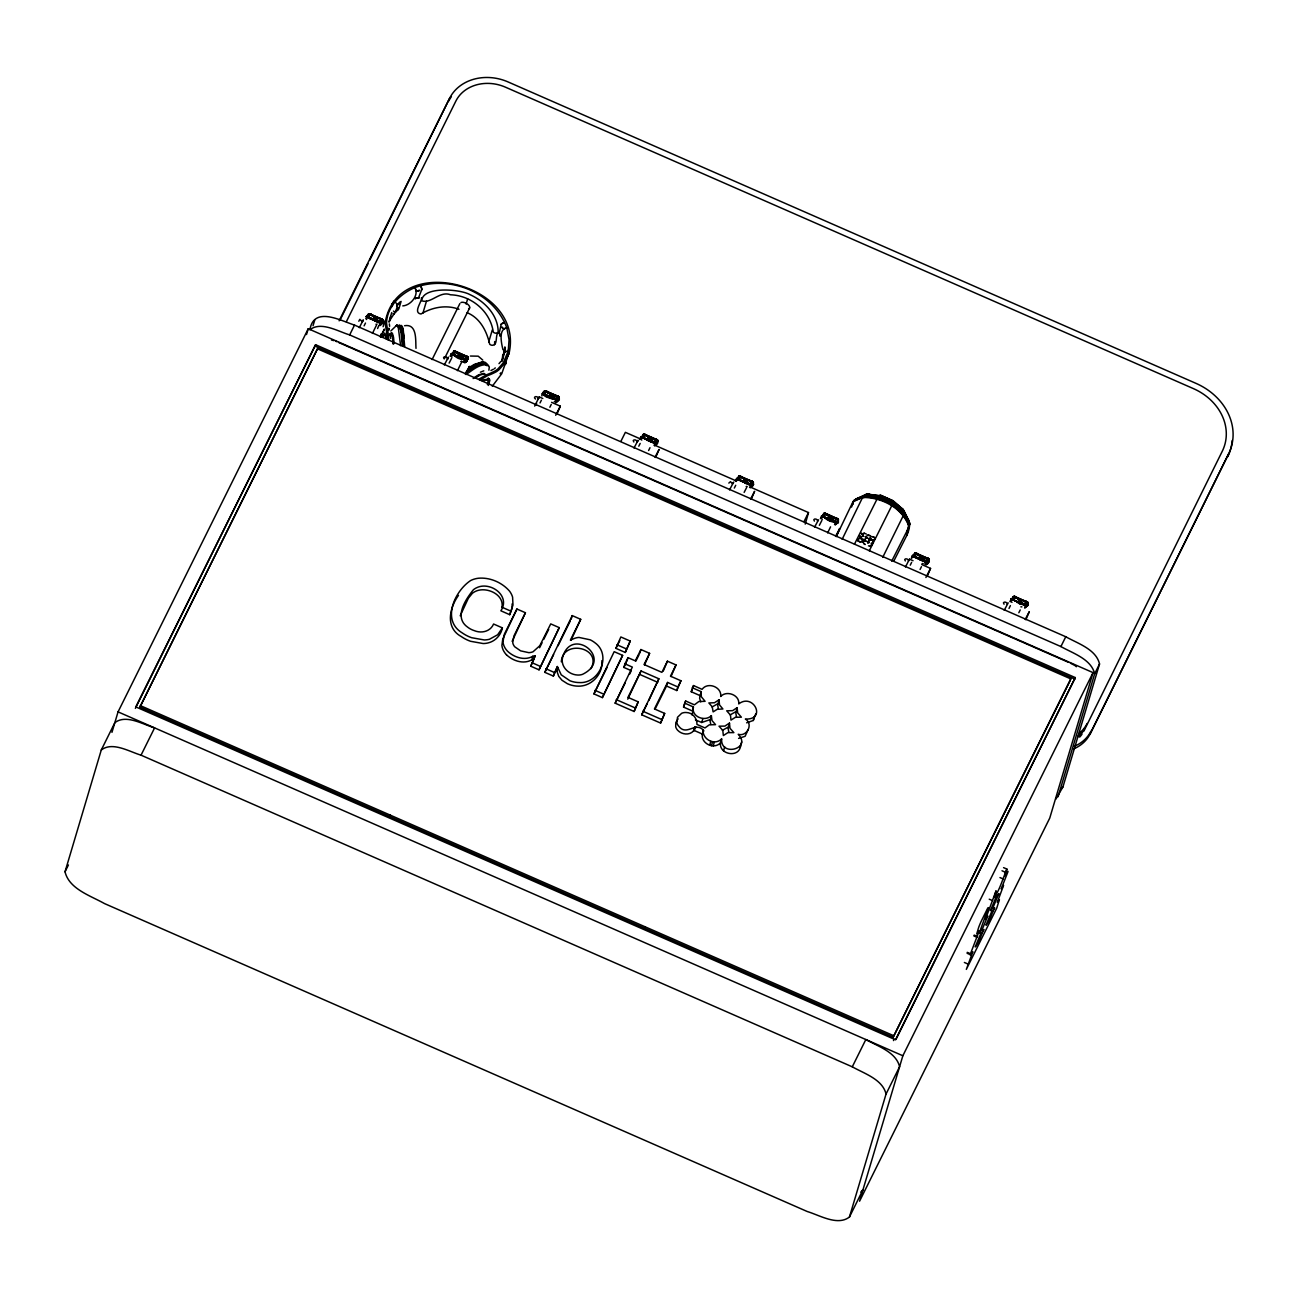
<?xml version="1.0" encoding="UTF-8"?>
<svg xmlns="http://www.w3.org/2000/svg" width="1298" height="1298" viewBox="0 0 1298 1298"><rect width="100%" height="100%" fill="white"/><g stroke="black" fill="none" stroke-linecap="round" stroke-linejoin="round"><path stroke-width="1.5" d="M862.683 534.387C858.773 532.375 863.3 534.159 863.332 536.139M502.975 349.714C501.742 344.635 497.897 329.14 506.82 327.891L509.059 339.833L508.183 351.742M862.651 541.672L863.543 542.953A1.72 1.46 18 0 0 863.803 543.57M893.803 561.077L906.393 536.252C909.379 530.168 912.04 521.244 905.582 516.426M869.287 550.839L891.856 505.522L893.056 500.72L881.018 495.365L878.292 496.566L854.457 544.219M465.885 355.83L467.183 356.934L463.435 359.53L466.209 360.033L468.205 357.81L467.686 356.982A2.044 1.509 -52.4 0 0 466.874 356.398L466.339 356.058A1.931 0.86 -60.7 0 1 466.582 356.123M882.721 557.377L904.317 513.57L902.678 509.059L893.056 500.72L891.126 501.661M379.194 322.634L378.773 321.953A2.044 0.86 -73.6 0 1 379.178 322.618L381.19 322.78L366.409 316.306L367.204 317.312A2.044 1.33 -55.8 0 1 368.21 317.053L370.774 314.343L381.434 318.983A2.012 1.103 -58.5 0 1 382.034 319.243L382.196 319.535A2.044 1.979 34.2 0 1 383.153 320.541L382.001 323.656M554.733 399.492L553.824 398.502L556.436 399.995M703.727 730.888C697.367 741.028 712.764 751.023 720.455 742.878L721.623 738.935C714.354 746.155 702.169 739.016 703.078 729.898C695.274 721.72 686.447 736.258 678.886 726.377A9.102 7.723 16.6 0 1 676.875 722.808L677.507 717.275L681.628 713.316A9.037 7.658 16.6 0 1 686.139 712.505C692.532 712.553 697.188 718.2 696.977 724.446L704.96 727.935L709.292 724.836L715.523 724.657L711.985 720.52L711.353 715.652C704.879 722.175 690.974 716.61 693.392 706.956L684.727 703.159L685.652 701.001L694.414 704.83L698.778 701.553L705.074 701.309L701.326 696.718L701.066 691.607L692.402 687.794L693.505 685.571L702.088 689.335C707.605 681.564 721.899 686.869 720.731 696.474C726.474 690.017 739.876 694.998 738.74 703.905C753.424 692.597 766.923 720.001 745.36 719.043C753.651 723.943 746.999 737.037 738.205 734.295C752.11 748.638 720.439 757.269 721.623 738.935M748.946 483.976L749.611 484.138A2.044 1.298 -78.4 0 1 750.114 485.03L736.664 478.54A2.044 1.979 34.2 0 1 737.962 478.654L740.541 476.382L750.861 480.828M925.344 561.953L912.526 555.82M498.172 332.515L495.787 333.197A3.634 3.083 16.6 0 1 493.289 332.093C490.401 311.52 471.612 295.457 450.552 294.792C439.908 290.428 430.822 304.219 421.736 300.763C422.645 285.885 460.319 289.178 469.795 294.549C484.641 301.25 498.464 315.317 498.172 332.515C495.009 335.209 498.156 345.641 492.185 345.3A3.634 3.083 16.6 0 1 489.687 344.197C486.799 331.444 480.341 318.14 467.134 312.688M494.57 344.619L494.7 341.552M512.142 607.075L512.126 603.911M871.834 536.674L870.861 536.545A1.785 1.509 18 0 0 870.487 535.993L866.934 535.003M378.789 322.504L367.805 317.686M654.598 443.17C650.898 441.758 657.405 442.959 656.885 439.973A2.044 1.996 9.8 0 1 657.875 440.817L657.323 440.087A2.044 1.509 -52.4 0 0 656.545 439.519L645.09 434.587A2.044 1.298 -78.4 0 0 644.392 434.424L643.776 434.311M749.011 484.722L739.552 479.903M834.517 524.376C836.675 521.764 831.401 521.699 837.437 519.086A2.044 1.996 9.8 0 1 838.427 519.93L838.086 519.378A2.044 1.671 -48 0 0 837.226 518.729L836.756 518.405A1.931 0.86 -60.7 0 0 836.561 518.291L827.264 514.17M924.939 561.807L915.106 557.572L913.906 555.966A2.044 1.898 -32.3 0 0 912.624 555.966L915.544 553.321A2.044 1.476 -81.5 0 1 916.485 553.467L917.329 553.662M101.276 750.001C112.439 741.32 129.2 751.607 141.044 755.176L154.592 727.886C142.731 724.316 125.987 714.03 114.824 722.71L101.276 750.001L65.03 871.785C69.086 889 90.503 895.685 104.489 903.57L807.291 1211.537C819.849 1215.317 837.599 1226.221 849.444 1217.021L862.992 1189.731L860.785 1192.132M865.36 536.804A1.963 1.671 18 0 0 866.139 536.545L866.642 536.983A1.931 1.639 18 0 0 867.032 537.664L866.675 536.837M869.725 540.065A1.947 1.655 18 0 1 870.504 539.822L871.526 539.741L870.536 539.676A1.947 1.655 18 0 0 869.757 539.919L869.287 539.481M849.444 1217.021L886.047 1094.036C882.575 1079.303 864.257 1073.576 852.283 1066.826L141.044 755.176M1058.065 796.761L1094.668 673.776C1091.18 659.043 1072.862 653.316 1060.904 646.566L349.665 334.916C337.805 331.347 321.06 321.06 309.898 329.741C313.856 305.695 341.049 320.817 354.532 325.1L1065.772 636.75C1077.746 643.5 1096.064 649.211 1099.536 663.959L1062.932 786.945L1055.858 799.162M748.119 729.638L745.117 736.291L738.594 738.416M417.372 297.826L415.23 298.702M868.589 538.702L869.287 538.54A1.915 1.623 18 0 0 870.082 538.297L870.487 538.216A1.947 1.655 18 0 0 870.844 539.076L871.493 539.887M388.865 329.14L388.751 330.033M388.913 329.238C389.53 326.561 388.865 332.872 388.816 328.183M362.337 321.726L359.789 319.357L358.832 321.255M447.356 358.978C447.891 356.058 441.596 355.977 444.192 358.897M538.264 398.811C538.638 395.387 531.92 396.344 535.522 399.054M637.026 442.083C637.561 439.162 631.25 439.081 633.846 442.001M732.559 483.943L730.514 481.655L728.827 483.083M817.578 521.196C818.113 518.291 811.818 518.194 814.414 521.115M908.486 561.028C909.022 558.124 902.727 558.026 905.323 560.947M1007.248 604.316C1007.783 601.396 1001.472 601.299 1004.068 604.219M398.259 309.216L397.999 307.869M398.308 309.038L397.61 309.962M400.384 302.061L396.604 305.874M504.808 348.124L504.776 348.61M502.277 359.871L502.699 355.214L504.176 354.322M504.305 353.056L504.857 347.913M508.199 353.381L508.54 349.519M502.164 360.227L504.938 346.923L504.403 352.699L505.555 351.336L509.368 351.888C523.272 283.743 397.269 250.968 385.165 322.715A74.262 10.692 -86.8 0 0 386.544 331.347L387.356 339.605M729.46 723.1L730.011 728.292L733.857 732.624L727.918 732.624L723.359 735.544L722.791 730.401L719.027 726.182L724.884 726.101L729.46 723.1L728.162 728.438L728.827 732.218M719.043 699.784L719.514 704.911L722.889 708.968L717.145 709.341L713.121 711.888L712.229 706.826L708.87 702.948L714.5 702.737L719.043 699.784L717.729 705.122L718.346 708.854M711.353 715.652L710.055 720.909L710.817 724.462M737.134 707.686L737.653 712.845L741.369 717.177L735.414 717.291L730.985 720.098L730.466 715.101L726.718 710.817L732.624 710.655L737.134 707.686L735.82 713.024L736.485 716.788M402.786 305.89C410.509 305.501 419.449 295.23 414.857 287.604C400.547 293.591 387.08 306.62 386.544 322.845A74.262 10.692 -86.8 0 0 387.924 331.477L388.735 339.735M861.207 537.291L859.325 536.447L861.126 538.021A1.785 1.509 18 0 0 861.677 538.913L862.229 539.481M415.96 290.801L415.587 288.983M488.875 370.206L489.297 367.058L488.226 365.111C479.887 363.148 472.553 370.336 466.047 374.522M871.38 545.809L871.364 543.781M488.843 383.056L488.551 379.568L482.158 380.866M693.392 706.956L692.191 715.198M501.953 607.399C504.435 594.208 486.247 586.371 475.717 591.255A17.685 14.992 16.6 0 0 472.326 593.348L468.367 598.232L460.19 615.771M508.994 350.866C508.767 355.003 509.27 347.215 509.108 351.028M378.432 322.196L382.196 319.6M394.105 301.785L395.793 300.552M720.455 742.878C718.962 754.755 739.341 758.227 740.525 745.831M561.32 661.785C562.715 639.07 602.483 647.296 590.996 668.648M834.046 521.991L821.683 516.117M701.066 691.607L699.606 698.178L700.742 701.845M554.246 401.747L556.518 401.423L555.187 399.508M655.247 444.873L653.932 442.78M749.498 487.123L750.877 486.231M911.861 557.459L913.224 556.566M463.418 359.611L453.18 355.133M653.478 442.878L641.39 437.312L643.565 434.327A2.044 1.769 88.6 0 1 644.7 434.489A2.044 1.087 -75.8 0 1 645.431 434.603L656.317 439.47A2.044 1.33 -55.8 0 1 657.064 439.908L657.356 440.103M833.64 521.845C829.909 522.396 818.6 515.566 826.145 513.716A2.044 1.087 -75.8 0 0 825.285 513.619M1023.7 605.095C1021.64 602.807 1006.648 599.043 1016.366 597.048M498.74 332.369L498.724 332.759A3.131 1.379 -21.4 0 0 499.065 333.197M543.862 392.775L544.43 391.947M542.824 398.502L539.222 396.928L538.962 398.178M551.569 402.331L560.33 406.177L556.923 414.208M818.551 519.784L814.56 527.15M905.469 566.983L909.444 559.162L909.184 560.395M921.791 564.565L930.552 568.394L927.145 576.442M1008.205 602.889L1004.23 610.255M1006.875 869.076L1004.879 875.809L1007.816 871.201L1007.751 872.288L1001.196 888.935L1003.565 885.398L997.302 902.37L999.411 899.676L996.734 908.146L966.329 969.395L972.851 951.71L970.417 955.117L971.018 952.375L979.325 930.698L976.696 933.992L978.708 927.275A12.818 0.99 -66.3 0 1 980.98 921.742L987.6 908.389A12.704 0.974 -66.3 0 1 988.411 907.821L979.211 933.197L982.051 928.849L982.034 929.806L987.81 915.934L985.474 919.244L996.085 890.769L994.041 897.648C999.768 889.893 1002.299 879.963 1006.875 869.076L1003.565 867.632M503.656 354.338L502.78 354.938M511.931 608.632L509.725 614.684L500.866 610.79C510.877 595.733 490.352 581.131 476.788 587.669A17.685 14.992 16.6 0 0 473.381 589.763C465.658 599.319 453.619 617.264 467.523 627.064A19.064 16.144 16.6 0 0 474.37 630.666C481.509 633.651 490.433 631.558 493.581 624.014L502.391 627.875C501.044 635.014 495.43 641.082 488.373 642.851A19.389 16.436 16.6 0 1 483.132 643.532L470.59 641.293A32.272 27.339 16.6 0 1 461.228 636.507C445.003 627.729 449.514 607.74 458.486 595.393M392.84 303.115L391.785 305.014L392.677 303.537M382.115 322.829L381.255 324.549L381.596 322.813M381.239 324.63L379.73 324.889M382.358 322.391L382.407 320.314M382.732 323.462L383.17 322.472M467.15 360.536L466.258 361.882L467.637 358.946M556.599 401.455L558.708 398.194M557.264 401.747L557.507 399.881M557.183 400.839L556.501 401.601L558.189 400.19L557.313 400.465M558.594 400.563L559.406 398.973L558.432 400.498M653.965 445.263L656.188 443.462M656.269 443.251L655.928 444.111M656.009 445.019L656.577 443.445M657.94 442.634L657.194 443.77M751.802 481.996C754.787 483.278 751.088 488.178 751.364 485.517M751.542 486.88L753.116 483.245L752.434 484.462M751.802 485.111L751.38 486.069L752.353 485.501M752.24 484.933L751.834 486.377M753.7 484.105L752.629 486.052M835.815 523.986L837.502 522.591L836.561 523.013M837.324 522.461L836.788 523.565M837.891 520.871L837.307 522.023M837.908 522.899L838.508 521.747L837.989 522.98M929.319 561.791L929.206 562.245M1026.75 605.988L1025.582 606.961M1027.594 603.959L1026.491 602.353M389.432 321.628L390.763 316.355M503.721 351.79L505.539 350.768M380.833 335.306L381.255 333.7M851.553 507.08L853.743 500.72L858.822 497.978M852.38 504.76L853.354 501.223L868.979 494.181L872.288 495.138M852.786 504.241L853.743 500.72L868.979 494.181M861.369 537.015L859.503 536.009L861.596 536.658M861.028 533.089L862.894 533.932L864.403 533.072M861.288 539.011L861.012 538.8A2.628 2.239 18 0 0 860.039 538.41L859.308 538.492A1.898 1.606 18 0 0 858.043 540.877L860.412 541.931A1.882 1.59 18 0 0 861.272 541.639L861.239 541.785A1.882 1.59 18 0 1 860.379 542.077L858.01 541.023A1.898 1.606 18 0 1 859.227 538.605M863.495 542.256L862.002 541.526M861.953 539.124L864.338 539.579M865.117 536.658L865.409 536.642A1.963 1.671 18 0 0 866.188 536.399M866.301 537.956L865.458 538.443M864.403 543.976L865.133 544.543L863.997 543.619M871.315 543.245L871.932 543.213A1.752 1.476 18 0 0 872.694 542.856L873.278 541.818A1.72 1.46 18 0 0 873.116 540.974M873.359 536.983L872.597 536.593L873.732 537.177A2.028 1.72 18 0 1 874.738 539.141A2.028 1.72 18 0 0 873.781 537.031M872.905 540.844L872.402 540.146L874.057 539.887M908.146 527.605L909.509 522.559L903.002 509.368M906.88 535.052L909.606 523.159L902.678 509.059L899.287 507.356M906.669 535.668L909.655 523.775L901.964 508.508M891.694 561.158L908.811 527.377C908.243 509.416 877.626 492.25 862.31 497.994L842.175 539.27M382.115 323.364L367.22 316.923M558.172 400.255L557.605 401.228M837.356 522.851L835.928 523.857M928.362 562.586L927.486 563.965L927.859 561.969L926.269 564.095L924.468 563.965M111.953 732.364L118.053 711.872L308.243 328.735L1093.046 672.624L1049.757 818.081L859.568 1201.218L902.856 1055.761L1093.046 672.624M139.908 707.102L317.475 348.805L1070.753 678.87L1070.298 680.363L893.186 1037.183L139.908 707.102L317.475 348.805M306.506 334.543L308.243 328.735M313.045 325.717L314.765 319.925M135.365 708.384L315.592 344.716L1075.296 677.588L895.961 1039.455M369.784 260.168L449.595 98.324A45.268 38.356 16.6 0 1 508.053 81.936L1195.993 383.364A60.811 51.531 16.6 0 1 1228.525 454.057L1090.158 733.857A39.589 33.553 16.6 0 1 1073.56 748.946M392.061 306.555L393.667 301.185C402.299 305.03 392.239 315.787 389.789 320.574M388.897 322.082L391.736 312.558M393.424 311.066L394.998 312.283M396.231 311.26L394.884 312.64M421.526 297.729C422.012 301.85 412.683 312.721 420.974 314.002C432.153 307.269 446.317 304.462 459.005 309.297M422.888 313.191L426.49 301.104M466.112 304.073L467.653 298.881M488.697 342.039L492.299 329.935M504.679 351.807L502.034 361.509M506.674 358.102L507.583 355.052M389.789 816.604L390.244 815.112M509.725 614.684L512.986 605.063L512.596 597.177A20.963 17.766 16.6 0 0 509.53 591.125C501.969 582.413 489.898 577.188 478.329 578.243A23.851 20.216 16.6 0 0 470.703 580.498C454.754 590.931 441.19 620.444 462.299 632.937A32.272 27.339 16.6 0 0 471.645 637.707L484.203 639.946A19.389 16.436 16.6 0 0 489.443 639.265L497.653 634.771L502.391 627.875M512.126 641.342L525.43 612.737L516.929 609.022L502.748 639.087L501.904 645.447A17.783 15.057 16.6 0 0 506.463 654.776M506.463 654.776C512.905 660.925 523.581 664.576 531.807 659.822L532.878 656.253L535.165 655.896L530.768 666.215L539.027 669.833L559.26 627.632L550.725 623.9L539.773 645.739L533.04 651.774A11.958 10.124 16.6 0 1 528.789 652.651L520.644 650.866L514.722 646.777A10.124 8.583 16.6 0 1 512.742 642.672L513.911 636.02L525.43 612.737M530.768 666.215L535.165 655.896M539.027 669.833L559.26 627.632M580.709 619.324L570.406 640.092L573.408 638.843A15.462 13.11 16.6 0 1 578.973 637.432L590.152 639.8A23.25 19.697 16.6 0 1 594.89 642.721C611.958 654.873 599.416 683.77 579.46 682.57A22.569 19.129 16.6 0 1 569.952 680.769L561.223 674.814L557.361 666.539L553.354 676.08L544.803 672.332L572.24 615.609L580.709 619.324L571.055 640.206M553.354 676.08L557.361 666.539M571.169 619.195L572.24 615.609M601.915 660.633C603.164 673.84 591.693 686.431 578.405 686.155A22.504 19.081 16.6 0 1 567.388 683.705L561.985 680.249L558.757 676.388L556.858 671.066L557.913 667.48M593.932 693.895L614.181 651.677L622.634 655.376L602.386 697.61L593.932 693.895L607.01 667.561M615.901 648.351L620.85 636.961L630.211 641.066L625.279 652.456L615.901 648.351L619.779 640.547M602.386 697.61L622.634 655.376M625.279 652.456L630.211 641.066M629.498 674.279L631.299 670.677L623.884 667.432L624.938 663.846L628.005 657.664L635.29 660.86L640.92 649.535L649.6 653.348L644.571 664.917M626.934 661.25L628.005 657.664M648.854 700.385L658.865 678.773L641.05 670.985L627.956 697.367L638.194 701.845L634.122 711.499L615.155 703.175L632.353 667.091L624.938 663.846M639.849 653.121L640.92 649.535M627.761 699.184L641.05 670.985M634.122 711.499L638.194 701.845M667.594 682.44L666.523 686.025L676.793 690.536L677.864 686.95L667.594 682.44L654.435 708.935L664.673 713.413L660.601 723.067L641.699 714.792L658.865 678.773M670.985 676.55L676.031 664.949L667.432 661.185L663.213 671.147M660.601 723.067L664.673 713.413M676.031 664.949L670.466 676.177L680.931 680.752L676.793 690.536M692.223 710.898L683.559 707.102L684.727 703.159M685.652 701.001L683.559 707.102M699.898 695.533L691.234 691.737L692.402 687.794M692.726 688.2L693.505 685.571M678.043 718.881L675.804 722.58L675.706 726.734A9.102 7.723 16.6 0 0 677.702 730.303C681.742 734.587 689.416 735.625 693.538 730.92L694.706 726.977M693.538 730.92L695.257 726.734M694.089 730.677L695.89 726.75M695.404 719.871L701.715 722.483L702.883 718.54M702.559 734.83L703.078 729.898M702.348 734.279L703.532 730.336M644.911 928.395L645.349 926.902M709.633 745.295L710.801 741.353M711.418 745.75L712.586 741.807M713.219 745.863L714.387 741.921M723.521 750.861L724.69 746.918M740.266 747.437L741.693 741.888M746.642 722.824L753.278 720.471L754.446 716.528M893.186 1037.183L1070.753 678.87M893.495 1040.574L893.933 1039.098M1083.879 731.099L1222.245 451.298A53.932 45.706 16.6 0 0 1193.397 388.605L505.457 87.177A38.388 32.531 16.6 0 0 455.874 101.066L346.323 321.774M1090.158 733.857L1228.525 454.057M463.824 362.077L466.404 361.753L467.621 358.637M504.468 352.147L504.971 347.88M1026.848 605.501C1026.312 607.821 1027.107 605.111 1026.54 606.198M874.771 538.93L874.025 540.033M466.793 360.584L467.215 359.481M468.189 359.432L468.416 359.059M752.824 483.911L752.288 484.771M753.1 485.517L753.473 484.43M927.924 562.634L928.476 561.32M1028.373 604.462L1027.805 605.679L1028.324 604.17M363.034 321.093L363.294 319.843L359.319 327.664M637.724 441.45L638.081 440.233L634.008 448.037M733.256 483.31L733.613 482.11L729.541 489.898M505.555 363.051L505.62 362.629M652.683 442.569L644.019 438.043M927.632 563.381L927.745 562.131L928.151 562.959M557.945 399.8L557.702 400.595L558.043 399.573M656.837 443.413L656.35 444.5L657.031 442.277M928.167 562.034L927.827 562.829L928.557 560.979M928.687 561.207L928.751 560.785M383.153 335.89L384.727 333.034L386.415 338.113M383.186 336.75L384.662 334.04L386.269 338.859M507.989 351.644L503.397 362.661A71.617 12.039 -57.6 0 1 497.783 369.07L495.641 370.66A74.262 21.141 -45.1 0 1 486.604 374.733L478.816 379.211M447.632 359.432L448.41 357.128L444.338 364.916M377.604 328.508L378.854 325.392M380.882 323.802L379.259 322.423M382.115 322.488C380.866 325.684 383.218 319.422 382.488 322.066M466.631 361.412L467.15 360.081M1026.507 606.734L1026.621 605.241L1026.101 606.361M656.853 440.022A2.044 1.979 34.2 0 1 657.826 440.914L655.847 443.121L641.098 436.663L639.914 439.503L641.098 436.663A2.044 1.979 34.2 0 1 642.429 436.793L645.431 434.603A2.174 0.909 -73.6 0 0 645.106 434.603L644.36 434.408M821.829 516.279A2.044 1.801 -41.8 0 1 823.062 516.215L822.997 516.133A2.044 1.898 -32.3 0 0 821.715 516.133L821.602 515.874A2.044 1.963 -16.4 0 1 822.964 516.036L822.948 515.971A2.044 1.979 34.2 0 0 821.683 515.809L820.466 518.616L824.36 513.456A2.044 1.639 -85.7 0 1 825.398 513.602M1012.651 599.011A2.044 1.979 34.2 0 0 1011.353 598.913L1011.304 599.108A2.044 1.963 -16.4 0 1 1012.618 599.141L1012.618 599.092A2.044 1.996 9.8 0 0 1011.304 598.995L1010.136 601.72L1011.32 598.881L1014.29 596.593A2.044 1.476 -81.5 0 1 1015.231 596.739M380.006 325.62L381.19 322.78M546.831 391.331L546.263 391.25A2.044 1.476 -81.5 0 0 545.322 391.104L543.148 394.008L554.23 398.859M555.933 402.704L559.162 397.545L558.578 396.815A2.044 1.509 -52.4 0 0 557.783 396.247L557.248 395.89A1.931 0.86 -60.7 0 1 557.491 395.955M558.578 398.486L557.15 401.699M654.695 445.977L655.879 443.137A2.044 1.979 48.9 0 0 654.873 442.245A2.044 1.947 65.8 0 1 655.733 443.202L655.879 443.137M657.113 442.147L656.058 444.711M750.228 487.837L753.343 482.434A2.044 1.898 -32.3 0 0 752.386 481.672L751.071 480.795M750.779 486.734L751.931 484.884L750.909 486.604M738.822 480.211L752.223 485.614L753.408 482.775A2.044 1.996 9.8 0 0 752.418 481.818L751.737 481.152A1.931 0.86 -60.7 0 0 751.526 481.039L751.737 481.152A2.012 1.103 -58.5 0 1 752.256 481.461A2.044 1.671 -48 0 1 753.067 482.126L753.375 482.45A2.044 1.963 -16.4 0 0 752.418 481.753L752.418 481.769M822.461 516.393L823.646 513.554A2.044 1.979 48.9 0 1 824.96 513.7A2.044 1.947 65.8 0 0 823.776 513.505A2.044 1.882 80 0 1 825.139 513.619A2.044 1.298 -78.4 0 1 825.771 513.667A2.174 0.909 -73.6 0 0 825.658 513.716A2.044 1.476 -81.5 0 0 824.636 513.489L824.327 513.44M835.247 525.09L838.427 520.044A2.044 1.979 34.2 0 0 837.405 519.151M836.496 523.224L836.95 522.137L836.269 522.899M838.021 520.579L836.61 523.824M926.155 564.922L929.336 559.876L916.42 554.214L928.184 559.324L928.833 561.32M1012.132 599.498L1013.3 596.658A2.044 1.979 48.9 0 1 1014.63 596.804M1024.917 608.21L1028.13 603.051L1027.545 602.321A2.044 1.509 -52.4 0 0 1026.767 601.737A2.012 1.103 -58.5 0 0 1026.426 601.509A1.931 0.86 -60.7 0 0 1026.215 601.396L1025.469 601.023M1027.253 604.982L1027.318 604.251M487.35 384.549L488.583 381.612M488.34 385.457L489.881 380.265L489.265 378.838L482.499 380.217M534.679 406.079L539.222 396.928M555.69 415.279L560.33 406.177M925.912 577.513L930.552 568.394M557.994 399.638L558.416 398.713M380.33 336.88L384.403 329.092L380.995 337.123M465.349 374.132L469.422 366.344L466.014 374.376M655.003 457.237L659.076 449.449L655.668 457.48M750.552 499.097L754.625 491.309L751.217 499.341M835.571 536.35L839.644 528.562L836.934 535.149M1025.225 619.454L1029.298 611.666L1025.891 619.714M382.342 321.904L382.066 322.991L382.861 321.158L382.326 322.001M372.429 333.408L376.452 325.246M457.448 370.66L461.471 362.499M827.67 532.894L830.558 526.842M1011.272 599.092L1022.775 604.024M535.912 405.008L536.609 403.564M836.236 536.609L852.997 501.758L862.602 497.442C881.829 497.28 902.548 507.907 909.071 526.793M378.464 321.661L368.957 318.253L367.756 316.647A2.044 1.996 9.8 0 0 366.393 316.42L368.437 314.1A2.044 1.979 48.9 0 1 369.719 314.213A2.044 1.298 -78.4 0 1 370.53 314.181L370.887 314.23M366.377 316.501L366.474 316.647A2.044 1.898 -32.3 0 1 367.756 316.647L370.53 314.197M379.535 322.731A2.044 1.087 -75.8 0 0 379.178 321.855L370.79 314.311L381.644 319.097A2.044 1.33 -55.8 0 1 382.391 319.551A2.044 1.996 9.8 0 1 383.186 320.46L382.634 319.73A2.044 1.509 -52.4 0 0 381.855 319.146L380.557 318.432M461.309 361.25L465.009 362.856L468.254 357.713A2.044 1.996 9.8 0 0 467.215 356.853A2.044 1.979 34.2 0 1 468.172 357.794L468.205 357.81M545.257 394.77C569.903 403.5 535.052 396.928 544.365 391.185A2.044 1.979 48.9 0 1 545.647 391.298A2.044 1.298 -78.4 0 1 546.458 391.282L557.361 396.068M545.046 391.071A2.044 1.639 -85.7 0 1 546.085 391.217L543.635 393.586L545.274 394.754M554.619 398.811C556.631 400.027 559.909 395.906 556.485 395.533M644.035 438.026L642.396 436.923A2.044 1.963 -16.4 0 0 641.098 436.891L641.131 436.68M642.429 436.793L642.396 436.923A2.044 1.996 9.8 0 0 641.082 436.777M739.568 479.887L737.962 478.654M821.683 515.793L821.65 516.004A2.044 1.996 9.8 0 1 822.948 515.971M1023.359 604.251L1025.095 604.462L1027.059 602.045A2.044 1.898 -32.3 0 1 1028.032 602.791M392.548 303.797L392.093 305.16L392.58 304.495M364.105 325.847L365.484 323.056M449.124 363.099L451.655 358.199M540.033 402.932L541.412 400.141M549.865 407.248L551.244 404.441M638.794 446.204L640.174 443.413M648.611 450.52L649.99 447.713M734.327 488.064L735.706 485.274M744.143 492.38L746.674 487.464M819.346 525.333L821.877 520.417M910.255 565.165L911.634 562.359M920.087 569.465L921.466 566.674M1009.017 608.438L1010.396 605.631M1018.833 612.737L1020.212 609.946M315.592 344.716L135.803 706.891L895.506 1039.779L1075.296 677.588M65.03 871.785L68.421 864.955M339.135 320.833L449.595 98.324M340.141 319.86L367.983 263.786M349.665 334.916L354.532 325.1M432.088 359.578L459.881 303.57M444.549 358.443L469.665 307.853M503.007 328.41C499.908 325.62 503.997 328.005 502.245 327.777M500.379 336.133L499.811 334.17M620.882 441.369L625.376 432.331L640.174 438.821M539.579 647.767L542.061 642.77M543.716 639.427L548.697 629.433M544.803 672.332L553.597 654.614M557.994 645.771L570.293 620.963M623.884 667.432L626.171 662.791M615.155 703.175L625.019 683.316M635.842 661.217L639.038 654.744M649.6 653.348L644.051 664.527L661.899 672.348L667.432 661.185M641.699 714.792L647.053 703.987M655.133 708.984L666.523 686.025M677.864 686.95L680.931 680.752M691.234 691.737L692.337 689.514M804.014 521.601L808.492 512.564L751.153 487.448M852.283 1066.826L865.831 1039.536C877.805 1046.285 896.123 1052.013 899.595 1066.745L886.047 1094.036M1060.904 646.566L1065.772 636.75M1094.668 673.776L1099.536 663.959M382.423 321.79L382.391 322.212M466.079 360.666L465.706 361.558L465.414 360.552M656.804 443.186L655.36 444.743M462.899 358.686C460.352 361.396 447.875 352.667 455.955 351.531M1062.932 786.945L1060.726 789.33M503.738 329.254L505.23 328.248M385.117 320.817L383.997 323.316A71.617 1.168 -74.9 0 1 383.105 326.707M751.445 486.831L751.802 485.03M390.812 330.974L396.993 325.003L398.08 325.928L400.628 345.739M871.607 545.387L871.429 545.663A1.785 1.509 18 0 1 870.763 546.166L868.459 545.858M516.929 609.022L504.338 634.251L502.975 641.861A17.783 15.057 16.6 0 0 507.534 651.207C513.976 657.34 524.635 660.99 532.878 656.253M657.372 442.375L657.388 441.028M837.924 521.488L837.956 520.141M1014.241 600.276L1022.483 604.608M541.883 394.657L541.899 395.955M926.561 563.9L926.237 562.277M1010.671 600.422L1011.986 599.838A2.044 1.33 -55.8 0 1 1013.121 599.644M394.154 314.002L392.937 313.84M500.103 373.71L500.752 372.851M395.241 300.812L394.3 301.753L395.046 301.055M499 363.651L500.947 361.363M863.284 496.42L868.427 494.132M394.9 300.876L395.776 300.13M753.278 720.471L755.696 713.9M381.644 319.097L379.243 321.774L368.389 317.02M381.028 323.413L381.709 322.65L380.574 324.516M455.355 351.401A2.044 1.476 -81.5 0 0 454.414 351.271L451.769 354.208A2.044 1.671 -48 0 1 452.953 354.094M456.734 351.823L453.408 354.273L464.262 359.043L466.663 356.35A2.044 1.33 -55.8 0 1 467.41 356.804L467.864 357.161A2.044 1.671 -48 0 0 467.004 356.512A2.012 1.103 -58.5 0 0 466.534 356.171L465.576 355.684M466.647 360.795L466.371 361.931M642.186 437.864A2.044 1.136 -58.5 0 1 643.078 437.54L646.144 434.83M656.317 439.47L653.916 442.147A2.044 1.087 -75.8 0 1 654.224 443.089M741.823 476.885L738.611 479.254L749.465 484.008L751.866 481.331A2.044 1.33 -55.8 0 1 752.613 481.769L753.1 482.142M836.301 522.315A2.044 1.947 65.8 0 0 835.36 521.407A2.044 1.979 48.9 0 1 836.399 522.25L823.532 516.604L834.484 521.261L836.885 518.583L826.096 513.684L823.63 516.507A2.044 1.136 -58.5 0 0 822.737 516.977M916.68 553.5A2.044 1.298 -78.4 0 0 915.853 553.37A2.044 1.979 48.9 0 0 914.587 553.419L912.543 555.722A2.044 1.996 9.8 0 1 913.857 555.804L916.485 553.467A2.174 0.909 -73.6 0 1 916.826 553.483L917.118 553.613M926.788 557.913L916.94 553.662L914.538 556.339L925.734 561.255L928.297 558.773A2.044 1.963 -16.4 0 1 929.336 559.649L929.157 559.373A2.044 1.801 -41.8 0 0 928.232 558.675L927.664 558.237A1.931 0.86 -60.7 0 0 927.453 558.124L927.664 558.237A2.012 1.103 -58.5 0 1 928.184 558.546L928.346 558.854A2.044 1.898 -32.3 0 1 929.271 559.519M929.19 559.389L928.541 558.854A2.044 1.33 -55.8 0 0 927.843 558.351L924.874 561.077M1013.284 599.611L1015.88 596.885M547.967 392.531L549.93 393.343L548.064 392.726M494.457 368.729L495.252 367.869M872.889 542.645L872.694 542.856A1.752 1.476 18 0 1 871.899 543.359M728.292 727.042L722.369 730.32M735.966 711.629L730.125 714.89M717.859 703.727L712.05 706.972M868.54 541.363L869.141 542.045M396.701 305.517L401.082 301.412L398.843 308.924L394.462 313.029M397.074 305.29L400.222 302.207M394.576 312.672L398.097 309.378M492.266 386.236L501.742 373.759L509.368 351.888L504.387 363.57A71.617 12.039 -57.6 0 1 498.773 369.979L496.631 371.569A74.262 21.141 -45.1 0 1 487.594 375.641L479.822 380.119M395.858 326.009L396.993 325.003M397.934 326.204L399.07 325.198L400.774 326.853L402.234 332.499M397.918 326.853L399.752 325.263L401.812 328.962L403.272 346.306M398.6 326.918L399.719 325.944M399.995 326.382L401.131 325.392L402.218 326.317L403.191 329.092L404.651 346.436M864.241 541.266L861.921 540.13M466.939 370.628L475.23 365.371L483.748 362.645M466.809 371.001L479.643 363.846M465.998 372.12L480.487 363.797L486.734 363.732L487.821 365.695M467.312 371.455L480.13 364.3M868.816 541.055L868.589 541.217A1.898 1.606 18 0 1 867.794 541.461L867.453 541.623M453.213 352.326L455.338 352.18M642.883 435.43L644.992 435.284M371.715 314.57L370.401 314.23A2.044 1.476 -81.5 0 0 369.395 314.002L368.405 314.084L381.304 319.73M468.172 357.794L453.554 351.287A2.044 1.947 65.8 0 1 454.819 351.417A2.044 1.882 80 0 0 453.7 351.239M556.647 399.979A2.044 1.769 88.6 0 0 555.836 399.054L555.836 399.054A2.044 1.882 80 0 1 556.842 399.962L556.842 399.962A2.044 1.947 65.8 0 0 556.047 399.021L556.047 399.021A2.044 1.979 48.9 0 1 557.085 399.865L556.404 399.979A2.044 1.639 -85.7 0 0 555.69 399.054M749.611 484.138L752.386 481.899A2.044 1.979 34.2 0 1 753.359 482.775L738.627 476.301L739.617 476.22A2.044 1.476 -81.5 0 1 740.558 476.382A2.044 1.639 -85.7 0 0 739.341 476.204M749.984 484.186A2.044 1.639 -85.7 0 1 750.698 485.111L751.38 484.998A2.044 1.979 48.9 0 0 750.406 484.105L750.406 484.105A2.044 1.947 65.8 0 1 751.282 485.063L736.631 478.524L735.447 481.363L738.659 476.317A2.044 1.979 48.9 0 1 739.941 476.431M867.989 543.278L868.265 542.97A1.915 1.623 18 0 1 869.06 542.726M710.184 719.595L701.715 722.483M861.775 536.626L863.365 535.993M468.805 367.642L474.241 364.462L482.759 361.72L485.257 362.369L486.328 364.332L483.829 363.602M490.952 370.498L493.354 369.265M865.847 538.281L867.518 537.924M855.69 499.081L866.334 494.295L882.526 496.599M854.636 499.827L867.356 494.132L881.926 495.885M854.165 500.249L867.891 494.116M864.711 539.416L863.267 539.854M473.981 364.916L482.337 362.239L486.247 363.278L487.318 365.241M739.033 479.643L738.043 479.919A2.044 0.909 -60.7 0 1 738.822 479.514M480.39 372.202L483.781 370.839M864.436 541.282L865.685 540.99M376.988 324.289L375.966 324.24M462.023 361.542L461.001 361.493M747.21 486.507L746.188 486.458M923.138 563.592L922.132 563.559M1021.899 606.864L1020.877 606.831M453.846 354.662L451.947 354.386M870.715 546.312L869.806 546.442M465.966 360.146L465.739 360.146A2.044 1.769 88.6 0 0 464.927 359.222A2.044 1.639 -85.7 0 1 465.495 360.146M544.43 391.104L544.608 391.071A2.044 1.882 80 0 1 545.825 391.233A2.044 1.947 65.8 0 0 544.462 391.12M738.724 476.236L738.903 476.204A2.044 1.882 80 0 1 740.103 476.366A2.044 1.947 65.8 0 0 738.757 476.252M751.136 485.095L751.282 485.063A2.044 1.882 80 0 0 750.244 484.17L750.244 484.186A2.044 1.769 88.6 0 1 750.942 485.127M927.064 562.196L927.34 562.099A2.044 1.979 48.9 0 0 926.334 561.19A2.044 1.882 80 0 1 927.064 562.196L925.328 561.937A2.044 0.86 -73.6 0 0 925.085 561.109M1024.803 604.544A2.044 1.769 88.6 0 1 1025.615 605.485L1026.101 605.371A2.044 1.979 48.9 0 0 1025.095 604.462M366.247 317.377L367.821 317.686A2.044 0.909 -60.7 0 1 368.6 317.296M1024.641 607.48L1025.55 606.604L1024.609 605.241M863.705 533.332L866.123 533.819M414.857 287.604C449.562 274.608 493.905 292.423 506.82 327.891M531.807 659.822L534.111 659.481M504.338 322.585L501.255 323.948L499.097 333.716M873.716 540.163L872.353 540.293M864.695 541.185L866.058 541.055L865.101 539.708M470.379 356.041L478.199 356.171L482.775 360.098M892.7 500.687L903.814 510.406L909.168 521.358M654.435 442.326A2.044 1.639 -85.7 0 1 655.166 443.251L655.636 443.251M835.961 522.38L836.155 522.364A2.044 1.882 80 0 0 835.263 521.439A2.044 1.769 88.6 0 1 835.961 522.38L835.441 522.331A2.044 1.476 -81.5 0 0 834.825 521.423M1013.56 596.545L1013.787 596.545A2.044 1.769 88.6 0 1 1014.922 596.707A2.044 1.087 -75.8 0 1 1015.653 596.82L1027.578 602.321M484.414 373.873L479.433 375.171A18.48 5.257 -45.1 0 0 476.058 377.215M368.892 314.733L369.833 314.765M739.114 476.966L740.055 476.999M866.48 538.07L867.486 538.086M860.282 497.799L862.537 497.767M737.767 479.562L735.982 480.065L736.485 481.428M919.455 555.041C918.043 556.096 923.641 557.572 918.708 555.22M643.532 434.311L643.792 434.327A2.044 1.639 -85.7 0 1 644.846 434.489A2.044 1.476 -81.5 0 0 644.068 434.376M1024.495 604.527A2.044 1.476 -81.5 0 1 1025.112 605.452L1025.647 605.501M868.232 534.971L869.757 535.393M404.587 325.717C417.469 323.543 415.392 340.709 416.009 348.351M551.861 395.793L549.557 394.576L553.5 397.415M865.847 494.457L882.137 496.096M865.377 494.668L882.332 496.323M864.922 494.927L878.584 496.258L893.04 502.699L904.398 512.548M864.484 495.236L878.292 496.566L892.91 503.089L904.381 513.051M864.062 495.593L878 496.939L892.732 503.527L904.317 513.57M863.657 495.982C882.64 495.836 903.116 506.334 909.574 524.992M862.927 496.907C882.105 496.761 902.775 507.372 909.298 526.209M1019.011 600.017L1021.315 601.234L1017.47 598.492M654.078 442.261A2.044 1.298 -78.4 0 1 654.565 443.17L655.198 443.267M369.362 313.986L370.044 314.132A2.044 1.087 -75.8 0 1 370.741 314.23A2.174 0.909 -73.6 0 0 370.417 314.246L369.687 314.051M454.381 351.239L456.474 351.726M545.29 391.071L546.344 391.331A2.174 0.909 -73.6 0 1 546.604 391.25A2.044 1.087 -75.8 0 0 545.971 391.233A2.044 1.769 88.6 0 0 544.803 391.055M739.584 476.22L751.866 481.331M915.512 553.305L916.566 553.548M1014.273 596.577L1025.55 601.185M1023.619 604.349L1025.128 605.452M331.444 340.027L333.943 340.628M824.928 513.521L826.696 513.943M651.174 440.087L651.985 440.071L649.503 439.162L652.569 441.044L651.32 440.282M483.327 363.148L485.776 363.781L486.815 365.695M545.76 391.866L558.643 397.756M825.544 514.414L823.435 514.543L823.419 515.89M1015.214 597.518L1013.105 597.648L1013.089 598.995M375.933 318.87L374.814 318.789L377.572 320.314M461.666 357.177C464.587 359.578 458.162 354.013 461.504 356.982M549.979 394.332L551.115 394.414L548.486 393.002M648.724 437.604L649.876 437.686L646.761 435.771L648.676 436.615L647.653 436.469M744.273 479.465L745.409 479.546L742.781 478.135M746.155 481.104L745.036 481.023L747.794 482.548M829.292 516.718L830.428 516.815L827.799 515.387M831.888 519.395C834.614 521.747 828.27 516.182 831.726 519.2M1020.828 601.461L1019.741 601.299L1022.467 602.905M453.051 354.76L450.974 354.825L450.99 356.106M543.959 394.592L543.002 394.349A2.044 1.509 -52.4 0 1 543.992 394.024M642.721 437.864L640.449 438.189L641.78 440.103M1012.943 600.082L1011.856 599.708A2.044 1.509 -52.4 0 1 1012.959 599.53M826.031 513.83L827.264 514.3M925.377 561.077L916.94 553.629L918.173 554.132M743.283 477.842L742.294 477.632L742.943 478.216M743.186 478.329L744.225 478.475L743.527 477.956M828.302 515.095L827.313 514.884L827.962 515.468M828.205 515.582L829.244 515.728L828.546 515.209M919.211 554.927L918.221 554.717L918.87 555.301M1017.957 598.2L1016.983 597.989L1017.616 598.573M1017.875 598.686L1018.898 598.832L1018.216 598.313M694.706 730.693L701.894 733.841M922.099 558.189L924.046 559.99L920.98 558.026L923.722 559.633M335.841 341.293L336.799 341.699M547.951 391.915L546.718 391.444L544.316 394.105L555.171 398.875A2.044 1.087 -75.8 0 1 555.479 399.816M372.055 315.544L378.367 318.383M383.153 320.541L381.158 322.764A2.044 1.979 48.9 0 0 380.184 321.872M456.945 352.878L464.992 356.333M646.599 435.982L654.663 439.438M742.148 477.842L746.967 479.919M827.167 515.095L835.214 518.551M457.042 351.953L465.658 355.863M455.809 351.596L466.663 356.35M916.94 553.662L927.794 558.416M544.365 391.185L559.114 397.642A2.044 1.979 34.2 0 0 558.091 396.75L558.124 396.701A2.044 1.996 9.8 0 1 559.114 397.545L559.162 397.545A2.044 1.963 -16.4 0 0 558.124 396.62M657.843 440.898L643.127 434.457A2.044 1.979 48.9 0 1 644.408 434.57M823.678 513.57L838.394 520.027M1013.332 596.674L1028.097 603.148A2.044 1.979 34.2 0 0 1027.075 602.256M643.062 437.377L653.916 442.147L645.658 434.668M1011.32 598.881L1026.101 605.371A2.044 1.947 65.8 0 0 1025.014 604.511L1025.014 604.511A2.044 1.882 80 0 1 1025.809 605.468M543.667 393.505A2.044 1.979 34.2 0 0 542.369 393.408L557.118 399.865M454.089 354.987L465.171 359.838M643.759 438.091L654.841 442.942M824.311 517.204L833.543 521.244M914.181 556.81L925.409 561.726M1013.965 600.309L1023.213 604.365M654.971 445.295L736.355 480.958M909.541 559.195L913.046 560.72M338.664 342.51L1068.579 662.353M315.154 346.193L1074.858 679.081M616.972 644.781L626.334 648.886M501.937 607.204L510.795 611.098M639.995 674.554L657.794 682.359M531.823 662.645L540.082 666.263M545.874 668.746L554.408 672.494M595.003 690.325L603.44 694.024M616.226 699.606L635.176 707.913M642.753 711.207L661.656 719.498M1002.007 870.763L1005.317 872.224M999.979 877.562L1003.289 879.022M989.238 899.19L992.548 900.634M974.214 935.079L977.524 936.523M973.841 935.923L977.167 937.367M967.27 952.343L970.58 953.787M967.075 953.251L970.385 954.711M964.382 962.467L967.691 963.911M140.346 705.625L893.624 1035.69M118.053 711.872L902.856 1055.761M880.515 495.301L893.267 500.996M879.979 495.349L893.332 501.32M879.72 495.43L893.332 501.515M879.444 495.576L893.3 501.758M879.168 495.755L893.235 502.034M878.876 495.982L893.154 502.342L904.365 512.077M926.707 557.751L927.583 558.286M750.779 480.666L751.656 481.201M655.247 438.805L656.837 439.811A2.044 1.963 -16.4 0 1 657.875 440.703M1070.428 663.164L1074.273 665.176M1025.761 601.152L1026.75 601.737A2.044 1.671 -48 0 1 1027.756 602.499M926.999 557.88L928.573 558.87M836.285 518.275L838.119 519.395M457.496 353.121L459.119 354.516M836.821 519.249L837.664 519.784M656.269 440.136L657.096 440.671M466.599 357.031L467.442 357.567M1026.329 601.574L1024.138 604.365L1015.701 596.902M1012.002 602.337L1011.174 601.785M822.348 519.216L821.504 518.681M655.782 439.049L655.993 439.162A1.931 0.86 -60.7 0 1 656.236 439.227M464.278 359.676L465.106 360.211M381.417 318.983L382.407 319.551M452.126 356.999L451.282 356.447M836.561 518.291L836.756 518.405A2.012 1.103 -58.5 0 1 837.275 518.713L837.405 518.94A2.044 1.963 -16.4 0 1 838.427 519.817M557.702 396.263L558.594 396.831M417.469 291.174C421.461 288.416 418.8 292.164 417.421 291.06M417.469 297.826L415.182 298.572M557.994 396.377L558.318 396.636A2.044 1.33 -55.8 0 0 557.621 396.133L546.718 391.428L555.155 398.859L557.621 396.133A2.012 1.103 -58.5 0 1 557.962 396.328A2.044 1.671 -48 0 1 558.773 396.993M485.192 374.262L483.911 373.418L478.93 374.716A18.48 5.257 -45.1 0 0 473.137 378.562M1075.069 665.696L1076.399 666.734M366.653 319.503L365.776 318.497M1026.75 601.737L1026.994 601.947A2.044 1.801 -41.8 0 1 1027.919 602.645L1027.951 602.661M500.055 336.052L500.493 334.316M399.021 325.879L401.536 332.434M892.375 500.817L904.008 510.795M892.197 500.914L904.171 511.201M891.986 501.028L904.284 511.623M919.114 555.576L920.25 556.566M832.813 519.8L831.174 518.356M652.261 440.687L650.606 439.227M462.591 357.583L460.952 356.123M374.1 317.264L372.558 315.917M826.031 513.797L834.468 521.244M741.012 476.544L749.449 483.992M453.894 351.223A2.044 1.769 88.6 0 1 455.03 351.385A2.044 1.087 -75.8 0 1 455.76 351.498L464.246 359.027M872.402 540.146L873.083 541.12M869.141 539.384L869.335 538.394A1.915 1.623 18 0 0 870.114 538.151M871.218 539.676L870.536 538.07M837.226 518.746L837.324 518.843A2.044 1.801 -41.8 0 1 838.248 519.541L838.362 519.687A2.044 1.898 -32.3 0 0 837.405 518.924M656.204 439.292A2.012 1.103 -58.5 0 1 656.723 439.6L656.772 439.73A2.044 1.801 -41.8 0 1 657.697 440.428L657.843 440.59M467.118 356.609L467.102 356.626A2.044 1.801 -41.8 0 1 468.026 357.323M867.324 541.818L867.713 542.661M418.394 298.216L421.899 289.178L420.795 285.966A3.148 1.071 71.3 0 1 421.623 290.038M556.307 670.125L556.858 671.066M484.787 362.872L485.825 364.787M901.575 508.264L909.638 524.392M901.153 508.037L903.489 512.775M382.845 319.908A2.044 1.671 -48 0 0 381.985 319.259L382.083 319.373A2.044 1.898 -32.3 0 1 383.121 320.217L383.218 320.346M488.275 377.929L488.892 379.357M487.561 378.659L488.162 380.006M487.35 379.843L487.902 381.125M869.189 539.238L869.303 540.13M402.153 326.982L404.23 337.902M400.157 326.123L402.688 345.917M389.773 333.911L390.779 338.518M821.017 517.983L822.315 516.734A2.044 1.33 -55.8 0 1 823.451 516.539M907.107 530.249L907.286 531.693M389.319 323.9L389.627 326.333M736.631 478.751A2.044 1.963 -16.4 0 1 737.945 478.784A2.044 1.898 -32.3 0 0 736.696 478.881L736.583 478.621A2.044 1.996 9.8 0 1 737.929 478.719M402.331 339.589L402.591 346.242M542.321 393.505A2.044 1.996 9.8 0 1 543.635 393.586A2.044 1.898 -32.3 0 0 542.402 393.748A2.044 1.963 -16.4 0 1 543.651 393.651M543.424 394.592A2.044 1.136 -58.5 0 1 544.333 394.268M543.132 394.397A2.044 1.33 -55.8 0 1 544.138 394.138M543.748 394.787A2.044 0.909 -60.7 0 1 544.527 394.381M542.678 394.057A2.044 1.671 -48 0 1 543.862 393.927M542.515 393.894A2.044 1.801 -41.8 0 1 543.748 393.829M555.317 398.989A2.044 1.298 -78.4 0 1 555.82 399.898M558.01 396.442A2.044 1.801 -41.8 0 1 558.935 397.156M558.091 396.539A2.044 1.898 -32.3 0 1 559.049 397.302M555.512 399.021A2.044 1.476 -81.5 0 1 556.128 399.946M554.879 398.875A2.044 0.86 -73.6 0 1 555.106 399.719M545.598 396.344A5.598 1.266 22.6 0 1 546.636 396.523M549.2 397.318A5.598 1.266 22.6 0 1 550.547 397.886M551.812 398.502A5.598 1.266 22.6 0 1 552.916 399.151M381.304 318.805A1.931 0.86 -60.7 0 1 381.547 318.87M366.442 316.323A2.044 1.979 34.2 0 1 367.74 316.42M368.681 313.986A2.044 1.882 80 0 1 369.881 314.132A2.044 1.769 88.6 0 0 368.875 313.97M368.535 314.035A2.044 1.947 65.8 0 1 369.8 314.165M369.119 313.97A2.044 1.639 -85.7 0 1 370.157 314.132M367.496 317.507A2.044 1.136 -58.5 0 1 368.389 317.166M366.945 317.134A2.044 1.509 -52.4 0 1 368.064 316.939M366.75 316.955A2.044 1.671 -48 0 1 367.934 316.826A2.044 1.801 -41.8 0 0 366.588 316.809L366.474 316.647A2.044 1.963 -16.4 0 1 367.723 316.566M379.389 321.904A2.044 1.298 -78.4 0 1 379.892 322.796M383.007 320.071A2.044 1.801 -41.8 0 0 382.083 319.357L382.147 319.454A2.044 1.963 -16.4 0 1 383.186 320.346M379.908 321.969A2.044 1.769 88.6 0 1 380.72 322.894M380.476 322.894A2.044 1.639 -85.7 0 0 379.762 321.953A2.044 1.476 -81.5 0 1 380.2 322.861M374.619 320.801A5.598 1.266 22.6 0 1 375.885 321.417M376.988 322.066A5.598 1.266 22.6 0 1 377.848 322.667M644.571 434.506A2.044 1.882 80 0 0 643.37 434.343A2.044 1.947 65.8 0 1 644.489 434.522M641.893 437.686A2.044 1.33 -55.8 0 1 642.899 437.41M642.51 438.059A2.044 0.909 -60.7 0 1 643.289 437.653M641.634 437.491A2.044 1.509 -52.4 0 1 642.737 437.296A2.044 1.671 -48 0 0 641.423 437.329M641.261 437.166A2.044 1.801 -41.8 0 1 642.51 437.101A2.044 1.898 -32.3 0 0 641.147 437.02M656.674 439.616A2.044 1.671 -48 0 1 657.534 440.265M656.837 439.811A2.044 1.898 -32.3 0 1 657.81 440.574M655.587 443.235A2.044 1.882 80 0 0 654.711 442.31A2.044 1.769 88.6 0 1 655.393 443.267M654.273 442.294A2.044 1.476 -81.5 0 1 654.89 443.218M653.624 442.147A2.044 0.86 -73.6 0 1 653.868 442.991M646.631 440.136A5.598 1.266 22.6 0 1 647.962 440.59M649.308 441.158A5.598 1.266 22.6 0 1 650.574 441.774M454.722 351.32A2.044 1.298 -78.4 0 1 455.549 351.433A2.174 0.909 -73.6 0 1 455.695 351.417M453.456 351.352A2.044 1.979 48.9 0 1 454.738 351.466M454.138 351.239A2.044 1.639 -85.7 0 1 455.176 351.385M452.515 354.76A2.044 1.136 -58.5 0 1 453.424 354.419M452.223 354.565A2.044 1.33 -55.8 0 1 453.229 354.305M452.84 354.954A2.044 0.909 -60.7 0 1 453.619 354.549M453.083 354.192A2.044 1.509 -52.4 0 0 451.98 354.386L451.736 354.208A2.044 1.801 -41.8 0 1 452.84 353.981M451.493 353.916A2.044 1.898 -32.3 0 1 452.775 353.9L452.775 353.9A2.044 1.963 -16.4 0 0 451.428 353.786A2.044 1.996 9.8 0 1 452.726 353.754A2.044 1.979 34.2 0 0 451.461 353.575L450.244 356.398L451.428 353.559L466.209 360.033A2.044 1.979 48.9 0 0 465.203 359.124M466.079 360.098A2.044 1.947 65.8 0 0 465.138 359.189A2.044 1.882 80 0 1 465.933 360.13M464.408 359.157A2.044 1.298 -78.4 0 1 464.911 360.065M464.197 359.108A2.044 1.087 -75.8 0 1 464.57 359.984M468.14 357.469A2.044 1.898 -32.3 0 0 467.183 356.707A2.044 1.963 -16.4 0 1 468.205 357.599M464.603 359.189A2.044 1.476 -81.5 0 1 465.219 360.114M463.97 359.043A2.044 0.86 -73.6 0 1 464.197 359.871M456.961 357.031A5.598 1.266 22.6 0 1 458.291 357.485M459.638 358.053A5.598 1.266 22.6 0 1 460.904 358.67M808.492 512.564A395.971 30.535 -66.3 0 1 805.214 524.116M739.925 476.285A2.044 1.298 -78.4 0 1 740.752 476.415A2.174 0.909 -73.6 0 1 740.898 476.382A2.044 1.087 -75.8 0 0 740.266 476.366A2.044 1.769 88.6 0 0 739.097 476.188M737.718 479.725A2.044 1.136 -58.5 0 1 738.611 479.4M737.426 479.546A2.044 1.33 -55.8 0 1 738.432 479.27M737.167 479.351A2.044 1.509 -52.4 0 1 738.286 479.173M736.972 479.189A2.044 1.671 -48 0 1 738.156 479.059M736.81 479.027A2.044 1.801 -41.8 0 1 738.043 478.962M749.4 484.073A2.044 1.087 -75.8 0 1 749.757 484.949M752.077 481.38A2.044 1.509 -52.4 0 1 752.856 481.964M752.305 481.574A2.044 1.801 -41.8 0 1 753.229 482.288M749.806 484.17A2.044 1.476 -81.5 0 1 750.422 485.079M749.157 484.008A2.044 0.86 -73.6 0 1 749.4 484.852M744.841 483.018A5.598 1.266 22.6 0 1 746.107 483.651M824.116 513.456A2.044 1.769 88.6 0 1 825.252 513.602M823.062 517.172A2.044 0.909 -60.7 0 1 823.841 516.766M822.202 516.62A2.044 1.509 -52.4 0 1 823.305 516.426L823.305 516.426A2.044 1.671 -48 0 0 821.991 516.442M834.63 521.39A2.044 1.298 -78.4 0 1 835.133 522.283M834.419 521.342A2.044 1.087 -75.8 0 1 834.792 522.202M837.632 519.038A2.044 1.33 -55.8 0 0 836.934 518.519L837.096 518.632A2.044 1.509 -52.4 0 1 837.875 519.216M835.003 521.439A2.044 1.639 -85.7 0 1 835.717 522.364M834.192 521.277A2.044 0.86 -73.6 0 1 834.419 522.104M827.183 519.249A5.598 1.266 22.6 0 1 828.513 519.719M829.86 520.271A5.598 1.266 22.6 0 1 831.126 520.904M829.584 520.595A4.981 1.136 22.6 0 1 830.72 521.163M1015.328 596.82A2.174 0.909 -73.6 0 1 1015.588 596.755A2.044 1.298 -78.4 0 0 1014.614 596.658A2.044 1.947 65.8 0 0 1013.446 596.609M1013.592 596.577A2.044 1.882 80 0 1 1014.793 596.723M1014.014 596.561A2.044 1.639 -85.7 0 1 1015.068 596.723M1012.408 600.082A2.044 1.136 -58.5 0 1 1013.3 599.757M1012.732 600.276A2.044 0.909 -60.7 0 1 1013.511 599.871M1011.645 599.546A2.044 1.671 -48 0 1 1012.829 599.416M1024.284 604.495A2.044 1.298 -78.4 0 1 1024.787 605.387M1024.073 604.446A2.044 1.087 -75.8 0 1 1024.447 605.306M1026.604 601.623A2.044 1.33 -55.8 0 1 1027.286 602.142M1024.657 604.544A2.044 1.639 -85.7 0 1 1025.388 605.468M1023.846 604.381A2.044 0.86 -73.6 0 1 1024.073 605.209M1016.837 602.353A5.598 1.266 22.6 0 1 1018.184 602.824M1019.53 603.375A5.598 1.266 22.6 0 1 1020.796 604.008M1019.255 603.716A4.981 1.136 22.6 0 1 1020.39 604.268M914.83 553.305A2.044 1.882 80 0 1 916.031 553.451A2.044 1.087 -75.8 0 1 916.891 553.548M915.025 553.289A2.044 1.769 88.6 0 1 916.161 553.435M914.684 553.337A2.044 1.947 65.8 0 1 915.95 553.483M915.268 553.289A2.044 1.639 -85.7 0 1 916.307 553.451M913.646 556.81A2.044 1.136 -58.5 0 1 914.555 556.485M913.354 556.631A2.044 1.33 -55.8 0 1 914.36 556.371L914.36 556.371A2.044 1.509 -52.4 0 0 913.094 556.453M913.97 557.004A2.044 0.909 -60.7 0 1 914.749 556.599M912.9 556.274A2.044 1.671 -48 0 1 914.084 556.144A2.044 1.801 -41.8 0 0 912.737 556.112M912.559 555.836A2.044 1.963 -16.4 0 1 913.873 555.869L913.889 555.739A2.044 1.979 34.2 0 0 912.591 555.641L911.374 558.448L912.559 555.609L927.21 562.148A2.044 1.947 65.8 0 0 926.269 561.239M926.042 562.115A2.044 1.298 -78.4 0 0 925.539 561.223A2.044 1.476 -81.5 0 1 926.35 562.164M925.328 561.174A2.044 1.087 -75.8 0 1 925.701 562.034M928.784 559.049A2.044 1.509 -52.4 0 0 928.005 558.465L928.135 558.578A2.044 1.671 -48 0 1 928.995 559.211M926.058 561.271A2.044 1.769 88.6 0 1 926.869 562.212M925.912 561.271A2.044 1.639 -85.7 0 1 926.626 562.196M919.422 559.552A5.598 1.266 22.6 0 1 920.769 560.103M922.034 560.736A5.598 1.266 22.6 0 1 923.138 561.369M460.952 302.499A5.354 2.807 26.4 0 1 467.913 304.43A5.354 2.807 26.4 0 1 468.594 308.924M475.912 377.604A17.848 5.078 -45.1 0 1 479.173 375.625M390.795 334.43A21.417 3.083 -86.8 0 1 391.607 333.148L392.823 337.107A18.48 2.661 -86.8 0 1 393.229 343.662M393.911 343.727A18.48 2.661 -86.8 0 0 393.505 337.156L392.369 333.197L390.925 333.083A21.417 3.083 -86.8 0 0 390.114 334.365M390.114 334.998A20.671 2.969 -86.8 0 1 390.893 333.748L392.726 337.642A17.848 2.564 -86.8 0 1 393.116 343.97M419.384 297.567A3.148 1.071 71.3 0 1 418.491 297.891M501.223 324.403A3.131 1.379 -21.4 0 1 504.338 322.569M448.8 100.968A45.268 38.356 16.6 0 1 451.396 96.62M1232.175 440.525A60.811 51.531 16.6 0 1 1227.73 456.701M1081.997 734.246A32.71 27.729 16.6 0 1 1079.66 737.102M1090.953 731.196A39.589 33.553 16.6 0 1 1074.355 746.301M1084.657 728.454A32.71 27.729 16.6 0 1 1077.648 736.988M1087.14 723.473A39.248 33.261 16.6 0 1 1078.719 733.727M1084.106 729.898A39.248 33.261 16.6 0 1 1077.94 736.372M562.391 658.2C560.833 667.026 568.865 674.538 577.253 675.009A11.779 9.978 16.6 0 0 582.559 674.327C614.7 658.557 570.585 624.873 562.391 658.2M996.166 896.853L998.892 893.576L992.97 907.675L990.439 910.628L996.166 896.853M991.964 910.92L992.143 911.748L994.674 907.74C991.039 915.09 990.196 920.152 986.009 925.214L991.964 910.92M981.223 932.532L981.369 933.44L983.9 929.433C980.152 937.042 979.438 941.845 975.22 946.94L981.223 932.532M505.36 364.43L506.171 362.272L505.36 364.43M507.907 355.83L508.719 353.673L507.907 355.83M457.707 353.575L460.206 354.662L457.805 353.527M373.694 317.426L376.404 318.643L373.856 317.41M458.713 354.678L461.423 355.895L458.713 354.678M648.383 437.783L651.093 439L648.383 437.783M743.916 479.66L746.626 480.86L743.916 479.66M828.935 516.912L831.645 518.113L828.935 516.912M919.844 556.745L922.554 557.962L919.844 556.745M381.06 322.829L380.914 322.877A2.044 1.882 80 0 0 380.022 321.953A2.044 1.947 65.8 0 1 381.06 322.845M1012.732 599.319L1012.651 599.238A2.044 1.898 -32.3 0 0 1011.369 599.238L1011.483 599.384A2.044 1.801 -41.8 0 1 1012.732 599.319M1028.13 603.051L1028.097 602.921A2.044 1.963 -16.4 0 0 1027.107 602.11L1027.107 602.191A2.044 1.996 9.8 0 1 1028.097 603.035M929.303 559.86A2.044 1.979 34.2 0 0 928.313 558.984A2.044 1.996 9.8 0 1 929.336 559.763"/></g></svg>
